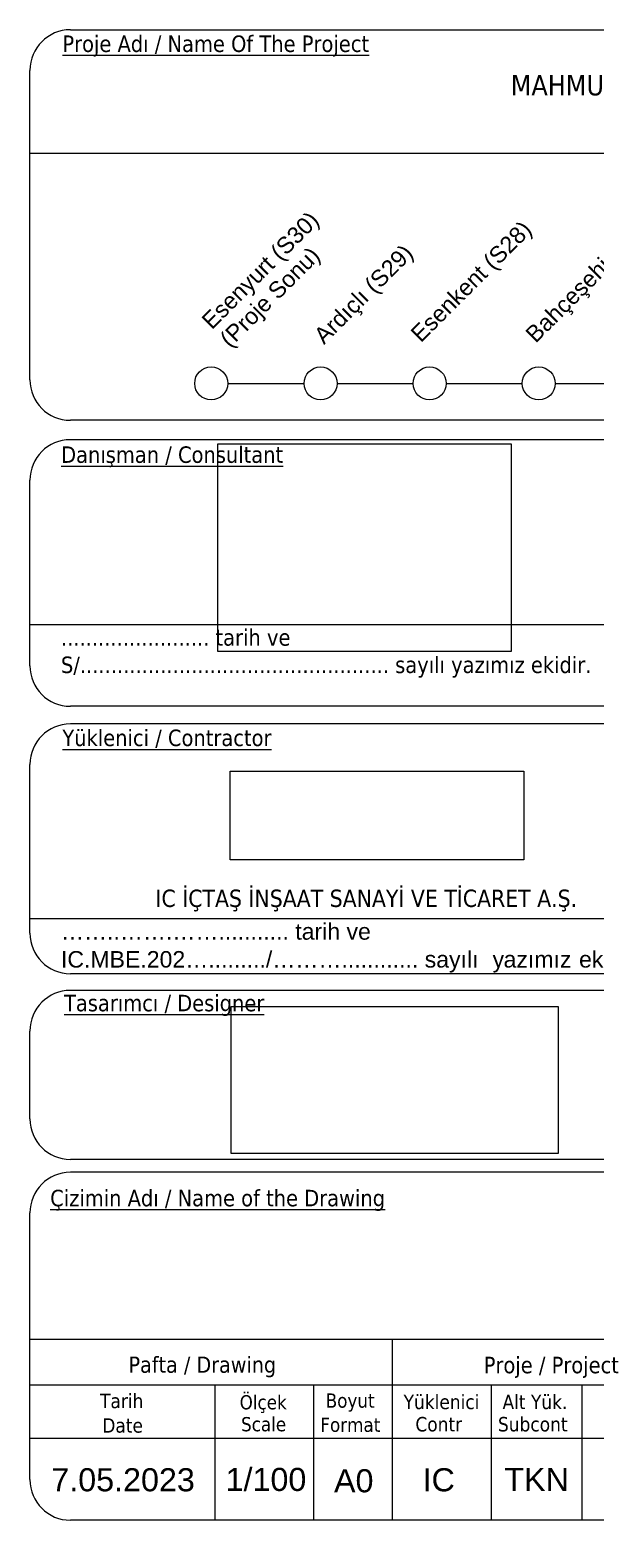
# Paper-space layout 'Layout1' of a CAD drawing. Header units: metres. Extents: x -29 to 2.3, y -0.6 to 36.9.
# Drawn here: x -17.77 to -10.91, y 0 to 18.07 of the extents above; entities that cross this region are included whole.
import ezdxf

# ---------------------------------------------------------------- set-up
doc = ezdxf.new("R2010")
doc.units = ezdxf.units.M
doc.layers.add('G-PAFT', color=7, linetype='Continuous')
doc.styles.add('Arial_4', font='arial.ttf', dxfattribs={"height": 0.0028})
doc.styles.add('Arial_5', font='arial.ttf', dxfattribs={"height": 0.002})
doc.styles.add('Arial_6', font='arial.ttf', dxfattribs={"height": 0.001998})
doc.styles.add('Tahoma_1', font='tahoma.ttf', dxfattribs={"height": 0.001749})
doc.styles.add('Tahoma_2', font='tahoma.ttf', dxfattribs={"height": 0.001998})
doc.styles.add('Tahoma_3', font='tahoma.ttf', dxfattribs={"height": 0.001722})
doc.styles.add('Tahoma_4', font='tahoma.ttf', dxfattribs={"height": 0.001968})
doc.styles.add('Tahoma_5', font='tahoma.ttf', dxfattribs={"height": 0.0021})
doc.styles.add('Tahoma_7', font='tahoma.ttf', dxfattribs={"height": 0.00246})
picture_1 = doc.add_image_def('image2.png', size_in_pixel=(1333, 599))
picture_2 = doc.add_image_def('image3.jpg', size_in_pixel=(645, 195))
picture_3 = doc.add_image_def('image4.png', size_in_pixel=(4953, 7004))

# ---------------------------------------------------------------- blocks, each defined once
blk = doc.blocks.new('*U882')
at = {"layer": 'G-PAFT', "lineweight": 9}
for p, q in [((0.6435, 0.18817), (0.8285, 0.18817)), ((0.63858, 0.14575), (0.63858, 0.18325)), ((0.83342, 0.17318), (0.63858, 0.17318)), ((0.8285, 0.14083), (0.6435, 0.14083)), ((0.8285, 0.13848), (0.6435, 0.13848)), ((0.63858, 0.11108), (0.63858, 0.13356)), ((0.83342, 0.11605), (0.63858, 0.11605)), ((0.8285, 0.10616), (0.6435, 0.10616)), ((0.8285, 0.10403), (0.6435, 0.10403)), ((0.63858, 0.07866), (0.63858, 0.09911)), ((0.63858, 0.08044), (0.83342, 0.08044)), ((0.8285, 0.07374), (0.6435, 0.07374)), ((0.8285, 0.07172), (0.6435, 0.07172)), ((0.63858, 0.05615), (0.63858, 0.0668)), ((0.8285, 0.05123), (0.6435, 0.05123)), ((0.8285, 0.04967), (0.6435, 0.04967)), ((0.63858, 0.01242), (0.63858, 0.04475)), ((0.83342, 0.02941), (0.63858, 0.02941)), ((0.68254, 0.0075), (0.68254, 0.02941)), ((0.83342, 0.02386), (0.63858, 0.02386)), ((0.66106, 0.0075), (0.66106, 0.02386)), ((0.67302, 0.0075), (0.67302, 0.02386)), ((0.69453, 0.0075), (0.69453, 0.02386)), ((0.70552, 0.0075), (0.70552, 0.02386)), ((0.83342, 0.01742), (0.63858, 0.01742)), ((0.8285, 0.0075), (0.6435, 0.0075))]:
    blk.add_line(p, q, dxfattribs=at)
at = {"layer": 'G-PAFT', "lineweight": 18}
for p, q in [((0.6626, 0.14531), (0.67182, 0.14531)), ((0.67582, 0.14531), (0.68504, 0.14531)), ((0.68904, 0.14531), (0.69826, 0.14531)), ((0.70226, 0.14531), (0.71148, 0.14531))]:
    blk.add_line(p, q, dxfattribs=at)
for centre in [(0.66056, 0.14531), (0.67382, 0.14531), (0.68704, 0.14531), (0.70026, 0.14531)]:
    blk.add_circle(centre, 0.002, dxfattribs=at)
at = {"layer": 'G-PAFT', "lineweight": 9}
for centre, start, end in [((0.6435, 0.18325), 90, 180), ((0.6435, 0.14575), 180, 270), ((0.6435, 0.13356), 90, 180), ((0.6435, 0.11108), 180, 270), ((0.6435, 0.09911), 90, 180), ((0.6435, 0.07866), 180, 270), ((0.6435, 0.0668), 90, 180), ((0.6435, 0.05615), 180, 270), ((0.6435, 0.04475), 90, 180), ((0.6435, 0.01242), 180, 270)]:
    blk.add_arc(centre, 0.00492, start, end, dxfattribs=at)
for s, insert, char_height, width, attachment_point, line_spacing_factor, style in [('\\pt0.012,0.024,0.036,0.048,0.06,0.072,0.084,0.096,0.108,0.12,0.132,0.144,0.156,0.168,0.18,0.192,0.204,0.216,0.228,0.24,0.252,0.264,0.276,0.288,0.3,0.312,0.324,0.336,0.348,0.36,0.372,0.384;{\\LProje Adı / Name Of The Project}', (0.64252, 0.18748), 0.00199836, 0.0408848, 1, 0.996129, 'Tahoma_2'), ('\\pt0.012,0.024,0.036,0.048,0.06,0.072,0.084,0.096,0.108,0.12,0.132,0.144,0.156,0.168,0.18,0.192,0.204,0.216,0.228,0.24,0.252,0.264,0.276,0.288,0.3,0.312,0.324,0.336,0.348,0.36,0.372,0.384;MAHMUTBEY - BAHÇEŞEHİR - ESENYURT METRO HATTI\\PİNŞAAT VE ELEKTROMEKANİK İŞLERİ', (0.73657, 0.18268), 0.00246011, 0.08473, 2, 0.996129, 'Tahoma_7'), ('\\pt0.012,0.024,0.036,0.048,0.06,0.072,0.084,0.096,0.108,0.12,0.132,0.144,0.156,0.168,0.18,0.192,0.204,0.216,0.228,0.24,0.252,0.264,0.276,0.288,0.3,0.312,0.324,0.336,0.348,0.36,0.372,0.384;{\\LDanışman / Consultant}', (0.64237, 0.13767), 0.00199836, 0.0288658, 1, 0.996129, 'Tahoma_2'), ('\\pt0.012,0.024,0.036,0.048,0.06,0.072,0.084,0.096,0.108,0.12,0.132,0.144,0.156,0.168,0.18,0.192,0.204,0.216,0.228,0.24,0.252,0.264,0.276,0.288,0.3,0.312,0.324,0.336,0.348,0.36,0.372,0.384;........................ tarih ve\\PS/.................................................. sayılı yazımız ekidir.', (0.64235, 0.11551), 0.00199836, 0.06926, 1, 0.996129, 'Tahoma_2'), ('\\pt0.012,0.024,0.036,0.048,0.06,0.072,0.084,0.096,0.108,0.12,0.132,0.144,0.156,0.168,0.18,0.192,0.204,0.216,0.228,0.24,0.252,0.264,0.276,0.288,0.3,0.312,0.324,0.336,0.348,0.36,0.372,0.384;{\\LYüklenici / Contractor}', (0.64252, 0.10334), 0.00199836, 0.0273205, 1, 0.996129, 'Tahoma_2'), ('\\pt0.012,0.024,0.036,0.048,0.06,0.072,0.084,0.096,0.108,0.12,0.132,0.144,0.156,0.168,0.18,0.192,0.204,0.216,0.228,0.24,0.252,0.264,0.276,0.288,0.3,0.312,0.324,0.336,0.348,0.36,0.372,0.384;IC İÇTAŞ İNŞAAT SANAYİ VE TİCARET A.Ş.', (0.6538, 0.08394), 0.0021, 0.0551157, 1, 0.996129, 'Tahoma_5'), ('\\pt0.012,0.024,0.036,0.048,0.06,0.072,0.084,0.096,0.108,0.12,0.132,0.144,0.156,0.168,0.18,0.192,0.204,0.216,0.228,0.24,0.252,0.264,0.276,0.288,0.3,0.312,0.324,0.336,0.348,0.36,0.372,0.384;……..…….……........... tarih ve', (0.64235, 0.07987), 0.002, 0.038885, 1, 0.936439, 'Arial_5'), ('\\pt0.012,0.024,0.036,0.048,0.06,0.072,0.084,0.096,0.108,0.12,0.132,0.144,0.156,0.168,0.18,0.192,0.204,0.216,0.228,0.24,0.252,0.264,0.276,0.288,0.3,0.312,0.324,0.336,0.348,0.36,0.372,0.384;IC.MBE.202…........./………............ sayılı', (0.64235, 0.07649), 0.002, 0.0522473, 1, 0.936439, 'Arial_5'), ('\\pxt6,12,18,24,30,36,42,48,54,60,66,72,78,84,90,96,102,108,114,120,126,132,138,144,150,156,162,168,174,180,186,192;{ y}', (0.69389, 0.07649), 0.002, 0.0022725, 1, 0.936439, 'Arial_5'), ('\\pt0.012,0.024,0.036,0.048,0.06,0.072,0.084,0.096,0.108,0.12,0.132,0.144,0.156,0.168,0.18,0.192,0.204,0.216,0.228,0.24,0.252,0.264,0.276,0.288,0.3,0.312,0.324,0.336,0.348,0.36,0.372,0.384;azımız', (0.696, 0.07649), 0.002, 0.008484, 1, 0.936439, 'Arial_5'), ('\\pxt6,12,18,24,30,36,42,48,54,60,66,72,78,84,90,96,102,108,114,120,126,132,138,144,150,156,162,168,174,180,186,192;{ekidir.}', (0.70515, 0.07649), 0.002, 0.0078174, 1, 0.936439, 'Arial_5'), ('\\pt0.012,0.024,0.036,0.048,0.06,0.072,0.084,0.096,0.108,0.12,0.132,0.144,0.156,0.168,0.18,0.192,0.204,0.216,0.228,0.24,0.252,0.264,0.276,0.288,0.3,0.312,0.324,0.336,0.348,0.36,0.372,0.384;{\\LTasarımcı / Designer}', (0.65486, 0.07119), 0.00199836, 0.02626, 2, 0.996129, 'Tahoma_2'), ('\\pt0.012,0.024,0.036,0.048,0.06,0.072,0.084,0.096,0.108,0.12,0.132,0.144,0.156,0.168,0.18,0.192,0.204,0.216,0.228,0.24,0.252,0.264,0.276,0.288,0.3,0.312,0.324,0.336,0.348,0.36,0.372,0.384;{\\LÇizimin Adı / Name of the Drawing}', (0.66134, 0.04755), 0.00199836, 0.0438946, 2, 0.996129, 'Tahoma_2')]:
    blk.add_mtext(s, dxfattribs=dict(at, insert=insert, char_height=char_height, width=width, attachment_point=attachment_point, line_spacing_factor=line_spacing_factor, style=style))
for s, insert, char_height, width, attachment_point, rotation, line_spacing_factor, style in [('\\pt0.012,0.024,0.036,0.048,0.06,0.072,0.084,0.096,0.108,0.12,0.132,0.144,0.156,0.168,0.18,0.192,0.204,0.216,0.228,0.24,0.252,0.264,0.276,0.288,0.3,0.312,0.324,0.336,0.348,0.36,0.372,0.384;Bahçeşehir (S27)', (0.70032, 0.14967), 0.00199836, 0.0223816, 7, 45, 0.936439, 'Arial_6'), ('\\pxt6.00491,12.00983,18.01474,24.01966,30.02457,36.02948,42.0344,48.03931,54.04422,60.04914,66.05405,72.05897,78.06388,84.06879,90.07371,96.07862,102.08353,108.08845,114.09336,120.09828,126.10319,132.1081,138.11302,144.11793,150.12284,156.12776,162.13267,168.13759,174.1425,180.14741,186.15233,192.15724;{Esenyurt (S30)\\P(Proje Sonu)}', (0.66326, 0.1491), 0.00199836, 0.02666, 7, 45, 0.936439, 'Arial_6'), ('\\pxt6.00491,12.00983,18.01474,24.01966,30.02457,36.02948,42.0344,48.03931,54.04422,60.04914,66.05405,72.05897,78.06388,84.06879,90.07371,96.07862,102.08353,108.08845,114.09336,120.09828,126.10319,132.1081,138.11302,144.11793,150.12284,156.12776,162.13267,168.13759,174.1425,180.14741,186.15233,192.15724;{Esenkent (S28)}', (0.6864, 0.14974), 0.00199836, 0.0199778, 7, 45, 0.936439, 'Arial_6'), ('\\pt0.012,0.024,0.036,0.048,0.06,0.072,0.084,0.096,0.108,0.12,0.132,0.144,0.156,0.168,0.18,0.192,0.204,0.216,0.228,0.24,0.252,0.264,0.276,0.288,0.3,0.312,0.324,0.336,0.348,0.36,0.372,0.384;Ardıçlı (S29)', (0.67467, 0.1495), 0.00199836, 0.0160994, 7, 45, 0.936439, 'Arial_6'), ('\\pxt6.0973,12.19459,18.29189,24.38919,30.48649,36.58378,42.68108,48.77838,54.87567,60.97297,67.07027,73.16757,79.26486,85.36216,91.45946,97.55675,103.65405,109.75135,115.84864,121.94594,128.04324,134.14054,140.23783,146.33513,152.43243,158.52972,164.62702,170.72432,176.82162,182.91891,189.01621,195.11351;{Pafta / Drawing}', (0.65054, 0.02734), 0.00196809, 0.0185032, 1, 360, 0.996129, 'Tahoma_4'), ('\\pxt6.00491,12.00983,18.01474,24.01966,30.02457,36.02948,42.0344,48.03931,54.04422,60.04914,66.05405,72.05897,78.06388,84.06879,90.07371,96.07862,102.08353,108.08845,114.09336,120.09828,126.10319,132.1081,138.11302,144.11793,150.12284,156.12776,162.13267,168.13759,174.1425,180.14741,186.15233,192.15724;{Proje / Project}', (0.69359, 0.02731), 0.00199836, 0.0182406, 1, 360, 0.996129, 'Tahoma_2'), ('\\pxt6.86276,13.72552,20.58828,27.45103,34.31379,41.17655,48.03931,54.90207,61.76483,68.62759,75.49034,82.3531,89.21586,96.07862,102.94138,109.80414,116.6669,123.52966,130.39241,137.25517,144.11793,150.98069,157.84345,164.70621,171.56897,178.43172,185.29448,192.15724,199.02,205.88276,212.74552,219.60828;{Tarih}', (0.64709, 0.02283), 0.00174857, 0.0056156, 1, 360, 0.996129, 'Tahoma_1'), ('\\pt0.012,0.024,0.036,0.048,0.06,0.072,0.084,0.096,0.108,0.12,0.132,0.144,0.156,0.168,0.18,0.192,0.204,0.216,0.228,0.24,0.252,0.264,0.276,0.288,0.3,0.312,0.324,0.336,0.348,0.36,0.372,0.384;Ölçek', (0.66401, 0.02266), 0.00172207, 0.0056762, 1, 360, 0.996129, 'Tahoma_3'), ('\\pxt6.96834,13.93668,20.90502,27.87336,34.8417,41.81004,48.77838,55.74672,62.71506,69.6834,76.65173,83.62007,90.58841,97.55675,104.52509,111.49343,118.46177,125.43011,132.39845,139.36679,146.33513,153.30347,160.27181,167.24015,174.20849,181.17683,188.14517,195.11351,202.08185,209.05019,216.01853,222.98686;{Boyut}', (0.67444, 0.02286), 0.00172207, 0.0060095, 1, 360, 0.996129, 'Tahoma_3'), ('\\pt0.012,0.024,0.036,0.048,0.06,0.072,0.084,0.096,0.108,0.12,0.132,0.144,0.156,0.168,0.18,0.192,0.204,0.216,0.228,0.24,0.252,0.264,0.276,0.288,0.3,0.312,0.324,0.336,0.348,0.36,0.372,0.384;Yüklenici', (0.68388, 0.02271), 0.00174857, 0.0094839, 1, 360, 0.996129, 'Tahoma_1'), ('\\pt0.012,0.024,0.036,0.048,0.06,0.072,0.084,0.096,0.108,0.12,0.132,0.144,0.156,0.168,0.18,0.192,0.204,0.216,0.228,0.24,0.252,0.264,0.276,0.288,0.3,0.312,0.324,0.336,0.348,0.36,0.372,0.384;Alt Yük.', (0.69587, 0.02271), 0.00174857, 0.0084133, 1, 360, 0.996129, 'Tahoma_1'), ('\\pxt6.96834,13.93668,20.90502,27.87336,34.8417,41.81004,48.77838,55.74672,62.71506,69.6834,76.65173,83.62007,90.58841,97.55675,104.52509,111.49343,118.46177,125.43011,132.39845,139.36679,146.33513,153.30347,160.27181,167.24015,174.20849,181.17683,188.14517,195.11351,202.08185,209.05019,216.01853,222.98686;{Scale}', (0.66418, 0.02), 0.00172207, 0.0054136, 1, 360, 0.996129, 'Tahoma_3'), ('\\pxt6.96834,13.93668,20.90502,27.87336,34.8417,41.81004,48.77838,55.74672,62.71506,69.6834,76.65173,83.62007,90.58841,97.55675,104.52509,111.49343,118.46177,125.43011,132.39845,139.36679,146.33513,153.30347,160.27181,167.24015,174.20849,181.17683,188.14517,195.11351,202.08185,209.05019,216.01853,222.98686;{Format}', (0.67379, 0.01993), 0.00172207, 0.0073528, 1, 360, 0.996129, 'Tahoma_3'), ('\\pxt6.86276,13.72552,20.58828,27.45103,34.31379,41.17655,48.03931,54.90207,61.76483,68.62759,75.49034,82.3531,89.21586,96.07862,102.94138,109.80414,116.6669,123.52966,130.39241,137.25517,144.11793,150.98069,157.84345,164.70621,171.56897,178.43172,185.29448,192.15724,199.02,205.88276,212.74552,219.60828;{Contr}', (0.68531, 0.02001), 0.00174857, 0.0059489, 1, 360, 0.996129, 'Tahoma_1'), ('\\pxt6.86276,13.72552,20.58828,27.45103,34.31379,41.17655,48.03931,54.90207,61.76483,68.62759,75.49034,82.3531,89.21586,96.07862,102.94138,109.80414,116.6669,123.52966,130.39241,137.25517,144.11793,150.98069,157.84345,164.70621,171.56897,178.43172,185.29448,192.15724,199.02,205.88276,212.74552,219.60828;{Subcont}', (0.69532, 0.02001), 0.00174857, 0.008888, 1, 360, 0.996129, 'Tahoma_1'), ('\\pxt6.86276,13.72552,20.58828,27.45103,34.31379,41.17655,48.03931,54.90207,61.76483,68.62759,75.49034,82.3531,89.21586,96.07862,102.94138,109.80414,116.6669,123.52966,130.39241,137.25517,144.11793,150.98069,157.84345,164.70621,171.56897,178.43172,185.29448,192.15724,199.02,205.88276,212.74552,219.60828;{Date}', (0.64736, 0.01986), 0.00174857, 0.0050803, 1, 360, 0.996129, 'Tahoma_1'), ('\\pxt4.53571,9.07143,13.60714,18.14286,22.67857,27.21429,31.75,36.28571,40.82143,45.35714,49.89286,54.42857,58.96429,63.5,68.03571,72.57143,77.10714,81.64286,86.17857,90.71429,95.25,99.78571,104.32143,108.85714,113.39286,117.92857,122.46429,127,131.53571,136.07143,140.60714,145.14286;{IC}', (0.68618, 0.0138), 0.0028, 0.003939, 1, 360, 0.936439, 'Arial_4'), ('\\pxt4.53571,9.07143,13.60714,18.14286,22.67857,27.21429,31.75,36.28571,40.82143,45.35714,49.89286,54.42857,58.96429,63.5,68.03571,72.57143,77.10714,81.64286,86.17857,90.71429,95.25,99.78571,104.32143,108.85714,113.39286,117.92857,122.46429,127,131.53571,136.07143,140.60714,145.14286;{TKN}', (0.69609, 0.01384), 0.0028, 0.0079487, 1, 360, 0.936439, 'Arial_4')]:
    blk.add_mtext(s, dxfattribs=dict(at, insert=insert, char_height=char_height, width=width, attachment_point=attachment_point, rotation=rotation, line_spacing_factor=line_spacing_factor, style=style))
at = {"layer": 'G-PAFT', "lineweight": 18}
image = blk.add_image(picture_3, insert=(0.69692, 0.11281), size_in_units=(0.02515, 0.03556), rotation=90, dxfattribs=at)
image.dxf.flags = 7
image = blk.add_image(picture_2, insert=(0.66286, 0.08754), size_in_units=(0.0356, 0.01076), dxfattribs=at)
image.dxf.flags = 7
image = blk.add_image(picture_1, insert=(0.66299, 0.05197), size_in_units=(0.03964, 0.01781), dxfattribs=at)
image.dxf.flags = 7

psp = doc.layouts.get("Layout1")

# ---------------------------------------------------------------- block references
at = {"layer": 'G-PAFT', "lineweight": 9, "xscale": 100, "yscale": 100, "zscale": 100}
psp.add_blockref('*U882', (-81.625, -0.747), dxfattribs=at)

# ---------------------------------------------------------------- next in the draw order: texts
at = {"layer": 'G-PAFT', "lineweight": 9, "char_height": 0.28, "attachment_point": 2, "line_spacing_factor": 0.936439, "style": 'Arial_4', "bg_fill": 3, "box_fill_scale": 1.25, "bg_fill_color": 256, "bg_fill_true_color": 13158600, "bg_fill_transparency": 0}
for s, insert, width in [('7.05.2023', (-16.637, 0.633), 1.965), ('\\pxqc,t4.53571,9.07143,13.60714,18.14286,22.67857,27.21429,31.75,36.28571,40.82143,45.35714,49.89286,54.42857,58.96429,63.5,68.03571,72.57143,77.10714,81.64286,86.17857,90.71429,95.25,99.78571,104.32143,108.85714,113.39286,117.92857,122.46429,127,131.53571,136.07143,140.60714,145.14286;1/100', (-14.905, 0.637), 0.986)]:
    psp.add_mtext(s, dxfattribs=dict(at, insert=insert, width=width))

# ---------------------------------------------------------------- next in the draw order: texts
at = {"layer": 'G-PAFT', "lineweight": 9, "insert": (-13.841, 0.621), "char_height": 0.28, "width": 0.708, "attachment_point": 2, "line_spacing_factor": 0.936439, "style": 'Arial_4', "bg_fill": 3, "box_fill_scale": 1.25, "bg_fill_color": 256, "bg_fill_true_color": 13158600, "bg_fill_transparency": 0}
psp.add_mtext('\\pxqc,t4.53571,9.07143,13.60714,18.14286,22.67857,27.21429,31.75,36.28571,40.82143,45.35714,49.89286,54.42857,58.96429,63.5,68.03571,72.57143,77.10714,81.64286,86.17857,90.71429,95.25,99.78571,104.32143,108.85714,113.39286,117.92857,122.46429,127,131.53571,136.07143,140.60714,145.14286;A0', dxfattribs=at)

doc.saveas('drawing.dxf')
